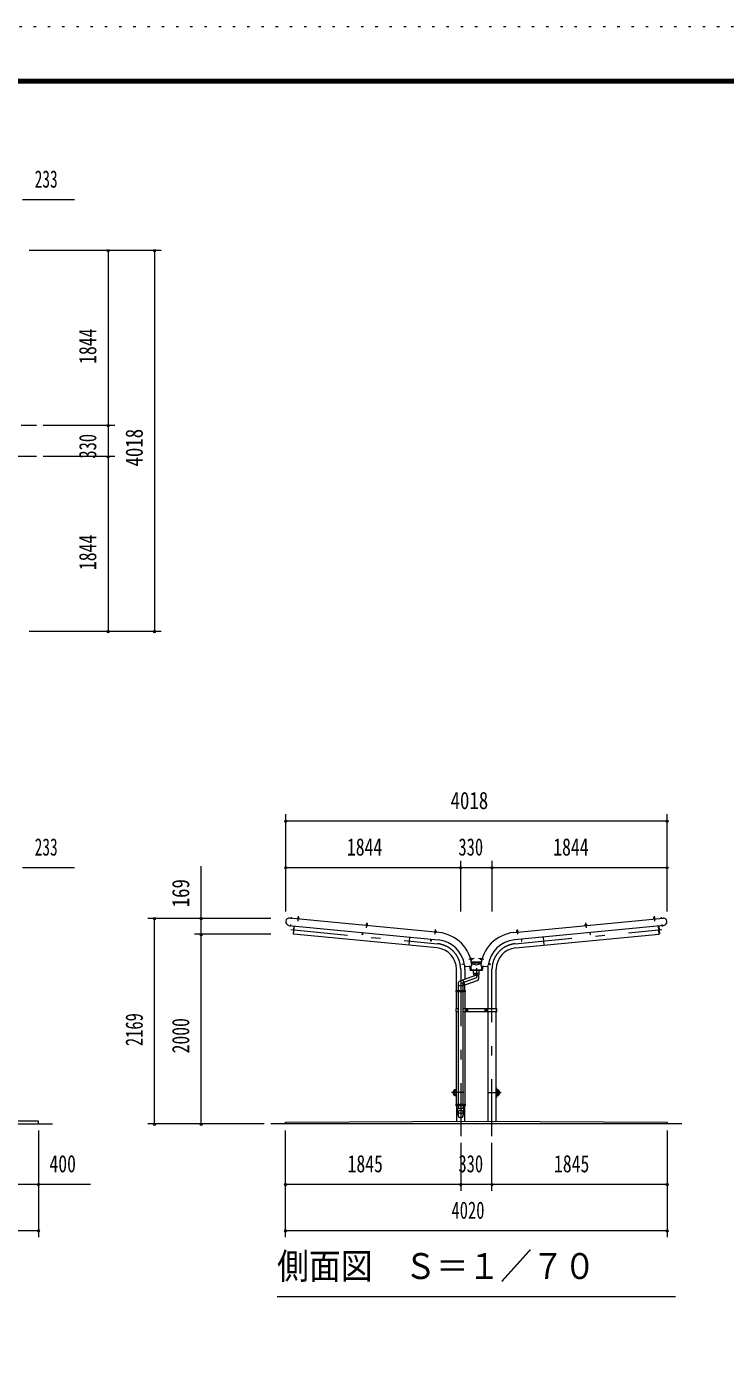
# Model space of a CAD drawing. Units: millimetres, scale not verified, with parts at other scales. Extents: x -31546 to 31551, y -14700 to 14700.
# Drawn here: x 3396 to 10761, y 748 to 14700 of the extents above; entities that cross this region are included whole.
import ezdxf
from ezdxf.enums import TextEntityAlignment as Align

# ---------------------------------------------------------------- set-up
doc = ezdxf.new("R2010")
doc.units = ezdxf.units.MM
doc.header["$LTSCALE"] = 50
doc.linetypes.add('USER3', pattern=[24, 12, -5, 2, -5])
doc.linetypes.add('USER4', pattern=[3, 0.5, -2.5])
for name, color, linetype, lineweight in [('0-2_1-07BOLD', 7, 'Continuous', 18), ('0-3_1-27CENTER', 3, 'USER3', 18), ('0-5_1-57DIM', 3, 'Continuous', 18), ('0-C_F-F1PAPER', 5, 'Continuous', 18), ('0-D_F-E_J_ADD', 5, 'USER4', 18)]:
    doc.layers.add(name, color=color, linetype=linetype, lineweight=lineweight)
doc.styles.add('ＭＳ ゴシック', font='')
doc.styles.get('ＭＳ ゴシック').set_extended_font_data('MS Gothic')

msp = doc.modelspace()

# ---------------------------------------------------------------- linework, layer by layer
at = {"layer": '0-2_1-07BOLD'}
for p, q in [((6160.11, 5220.87), (7732.94, 5069.41)), ((7740.62, 5146.03), (6167.49, 5297.51)), ((6257.56, 5299.61), (6257.07, 5294.51)), ((6263.53, 5293.89), (6264.02, 5298.99)), ((6978.73, 5225.02), (6979.22, 5230.12)), ((6985.68, 5229.5), (6985.19, 5224.4)), ((7702.02, 5169.88), (7707.99, 5169.31)), ((8530.55, 5146.03), (10103.69, 5297.51)), ((10111.06, 5220.87), (8538.24, 5069.41)), ((8569.15, 5169.88), (8563.18, 5169.31)), ((9285.49, 5229.5), (9285.98, 5224.4)), ((9292.44, 5225.02), (9291.95, 5230.12)), ((10007.64, 5293.89), (10007.15, 5298.99)), ((10013.61, 5299.61), (10014.1, 5294.51)), ((7431.92, 5098.4), (7423.58, 5011.71)), ((7700.88, 5160.64), (7700.39, 5155.53)), ((7706.86, 5154.91), (7707.35, 5160.01)), ((8564.32, 5154.91), (8563.83, 5160.01)), ((8570.29, 5160.64), (8570.78, 5155.53)), ((8839.25, 5098.4), (8847.59, 5011.71)), ((7926.04, 4535.54), (7926.04, 4758.54)), ((8008.32, 4813.19), (7985.67, 4809.2)), ((8015.14, 4758.54), (8015.14, 4652.4)), ((8026.48, 4787.84), (8088.57, 4793.43)), ((8074.69, 4792.18), (8079.97, 4752.66)), ((8079.96, 4752.66), (8191.21, 4752.66)), ((8080.58, 4868.02), (8085.63, 4868.91)), ((8086.76, 4862.51), (8081.71, 4861.62)), ((8082.02, 4837.66), (8189.16, 4837.66)), ((8186.35, 4822.66), (8084.82, 4822.66)), ((8095.89, 4864.38), (8087.21, 4862.85)), ((8105.59, 4718.36), (8105.59, 4745.36)), ((8175.29, 4864.38), (8183.96, 4862.85)), ((8182.6, 4793.43), (8244.69, 4787.84)), ((8184.42, 4862.51), (8189.46, 4861.62)), ((8190.59, 4868.02), (8185.54, 4868.91)), ((8191.21, 4752.66), (8196.49, 4792.18)), ((8256.03, 4758.54), (8256.03, 4340.54)), ((8345.14, 4340.54), (8345.14, 4758.54)), ((7943.09, 4606.92), (7943.09, 4535.54)), ((8126.18, 4692.82), (7961.18, 4632.76)), ((7998.08, 4587.68), (8144.99, 4641.14)), ((7998.08, 4535.54), (7998.08, 4606.92)), ((8108.08, 4708.24), (8108.08, 4718.36)), ((8163.09, 4718.36), (8163.09, 4708.24)), ((7926.04, 4340.54), (7926.04, 4519.54)), ((7941.48, 4535.54), (7941.48, 4519.54)), ((7998.08, 4584.47), (7943.08, 4584.47)), ((7943.09, 4519.54), (7943.09, 3335.54)), ((7998.09, 3335.54), (7998.09, 4519.54)), ((7999.68, 4519.54), (7999.68, 4535.54)), ((8015.14, 4519.54), (8015.14, 4340.54)), ((7924.44, 4327.54), (7918.34, 4327.54)), ((7924.44, 4314.54), (7924.44, 4340.54)), ((8016.74, 4340.54), (8016.74, 4314.54)), ((8046.74, 4314.54), (8046.74, 4340.54)), ((8224.44, 4340.54), (8224.44, 4314.54)), ((8254.44, 4340.54), (8254.44, 4314.54)), ((8346.74, 4314.54), (8346.74, 4340.54)), ((8352.83, 4327.54), (8346.74, 4327.54)), ((7926.04, 3335.54), (7926.04, 4314.54)), ((7998.09, 4314.54), (8352.83, 4314.54)), ((8015.14, 4314.54), (8015.14, 3335.54)), ((8256.03, 4314.54), (8256.03, 3156.94)), ((8345.14, 3156.5), (8345.14, 4314.54)), ((7922.59, 3490.54), (7926.04, 3490.54)), ((8345.14, 3490.54), (8348.59, 3490.54)), ((7926.04, 3424.54), (7922.59, 3424.54)), ((8348.59, 3424.54), (8345.14, 3424.54)), ((7926.04, 3319.54), (7926.04, 3156.14)), ((7941.48, 3335.54), (7941.48, 3319.54)), ((7943.08, 3319.54), (7943.08, 3294.08)), ((7998.08, 3319.54), (7998.08, 3294.08)), ((7999.68, 3319.54), (7999.68, 3335.54)), ((8015.14, 3156.56), (8015.14, 3319.54)), ((-7629.41, 3127.54), (3670.58, 3127.54)), ((3520.59, 3127.54), (3520.59, 3157.54)), ((10300.59, 3127.54), (5970.59, 3127.54))]:
    msp.add_line(p, q, dxfattribs=at)
for points in [[(6263.82, 5299.51), (6264.67, 5308.29), (6258.69, 5308.86), (6257.85, 5300.08)], [(6258.69, 5308.86), (6259.24, 5309.31), (6264.22, 5308.83), (6264.67, 5308.29)], [(10012.48, 5308.86), (10011.93, 5309.31), (10006.95, 5308.83), (10006.51, 5308.29)], [(10007.35, 5299.51), (10006.51, 5308.29), (10012.48, 5308.86), (10013.32, 5300.08)], [(6214.36, 5215.64), (6206.31, 5132.03), (6209.49, 5131.72)], [(7722.2, 4982.95), (6209.2, 5128.64), (6217.55, 5215.34)], [(6253.84, 5294.82), (6254.33, 5299.92), (6255.24, 5300.34), (6266.43, 5299.26), (6267.26, 5298.68), (6266.76, 5293.58)], [(6988.43, 5224.09), (6988.92, 5229.19), (6988.1, 5229.77), (6976.9, 5230.85), (6975.99, 5230.43), (6975.5, 5225.34)], [(6979.51, 5230.6), (6980.36, 5239.37), (6980.91, 5239.82), (6985.88, 5239.34), (6986.33, 5238.8)], [(6980.36, 5239.37), (6986.33, 5238.8), (6985.49, 5230.02)], [(7707.15, 5160.53), (7707.99, 5169.31), (7707.54, 5169.86), (7702.57, 5170.33), (7702.02, 5169.88), (7701.17, 5161.11)], [(8548.98, 4982.95), (10061.98, 5128.64), (10053.63, 5215.34)], [(8564.02, 5160.53), (8563.18, 5169.31), (8563.63, 5169.86), (8568.61, 5170.33), (8569.15, 5169.88), (8570, 5161.11)], [(9282.75, 5224.09), (9282.26, 5229.19), (9283.08, 5229.77), (9294.27, 5230.85), (9295.19, 5230.43), (9295.68, 5225.34)], [(9290.82, 5239.37), (9290.27, 5239.82), (9285.29, 5239.34), (9284.84, 5238.8), (9285.69, 5230.02)], [(9291.66, 5230.6), (9290.82, 5239.37), (9284.84, 5238.8)], [(10017.34, 5294.82), (10016.85, 5299.92), (10015.93, 5300.34), (10004.74, 5299.26), (10003.92, 5298.68), (10004.41, 5293.58)], [(10056.82, 5215.64), (10064.87, 5132.03), (10061.68, 5131.72)], [(6939.2, 5145.84), (6937, 5122.95), (6933.82, 5123.26), (6936.02, 5146.15)], [(7660.86, 5076.35), (7658.66, 5053.47), (7655.48, 5053.77), (7657.68, 5076.66)], [(7697.16, 5155.85), (7697.65, 5160.95), (7698.56, 5161.36), (7709.76, 5160.28), (7710.58, 5159.7), (7710.09, 5154.6)], [(8574.02, 5155.85), (8573.53, 5160.95), (8572.61, 5161.36), (8561.41, 5160.28), (8560.59, 5159.7), (8561.08, 5154.6)], [(8610.31, 5076.35), (8612.51, 5053.47), (8615.69, 5053.77), (8613.49, 5076.66)], [(9331.97, 5145.84), (9334.17, 5122.95), (9337.36, 5123.26), (9335.16, 5146.15)], [(7985.67, 4809.2), (7985.12, 4812.35), (8007.74, 4816.34)], [(8203.76, 4791.52), (8197.6, 4745.36), (8073.57, 4745.36), (8067.41, 4791.52)], [(8082.28, 4858.43), (8087.32, 4859.32), (8087.67, 4860.26), (8085.71, 4871.34), (8085.06, 4872.11), (8080.02, 4871.22)], [(8085.6, 4817.83), (8135.59, 4806.27), (8185.57, 4817.83)], [(8086.17, 4868.75), (8094.85, 4870.28), (8095.43, 4869.88), (8096.3, 4864.96), (8095.89, 4864.38), (8094.85, 4870.28)], [(8105.59, 4718.36), (8165.59, 4718.36), (8165.59, 4745.36)], [(8185.01, 4868.75), (8176.33, 4870.28), (8175.75, 4869.88), (8174.88, 4864.96), (8175.29, 4864.38), (8176.33, 4870.28)], [(8188.9, 4858.43), (8183.85, 4859.32), (8183.51, 4860.26), (8185.46, 4871.34), (8186.11, 4872.11), (8191.15, 4871.22)], [(8262.85, 4813.19), (8285.5, 4809.2), (8286.06, 4812.35), (8263.43, 4816.34)], [(8163.09, 4666.98), (8163.09, 4686.25), (8165.09, 4708.24), (8106.08, 4708.24), (8108.09, 4686.24)], [(7924.44, 4519.54), (7924.44, 4535.54), (8015.14, 4535.54), (8015.14, 4593.88)], [(8016.74, 4535.54), (8016.74, 4519.54), (7924.44, 4519.54)], [(7943.09, 4340.54), (7918.34, 4340.54), (7918.34, 4314.54), (7943.09, 4314.54)], [(8352.83, 4314.54), (8352.83, 4340.54), (7998.09, 4340.54)], [(7941.08, 3294.08), (8000.08, 3294.08), (7998.08, 3244.42), (7998.08, 3218.57)], [(7943.09, 3218.57), (7943.09, 3244.42), (7941.08, 3294.08)], [(3520.59, 3157.54), (-7479.41, 3157.54), (-7479.41, 3127.54)], [(6125.59, 3127.54), (6125.59, 3147.54), (8135.59, 3157.54), (10145.59, 3147.54), (10145.59, 3127.54)]]:
    msp.add_lwpolyline(points, dxfattribs=at)
for points in [[(6252.33, 5294.97), (6268.26, 5293.43), (6268.11, 5291.84), (6252.18, 5293.38)], [(6973.99, 5225.48), (6973.85, 5223.89), (6989.77, 5222.35), (6989.93, 5223.95)], [(9297.18, 5225.48), (9281.25, 5223.95), (9281.4, 5222.35), (9297.33, 5223.89)], [(10018.84, 5294.97), (10018.99, 5293.38), (10003.06, 5291.84), (10002.91, 5293.43)], [(7695.51, 5154.4), (7695.66, 5155.99), (7711.59, 5154.46), (7711.43, 5152.86)], [(8575.67, 5154.4), (8559.74, 5152.86), (8559.59, 5154.46), (8575.52, 5155.99)], [(8079.76, 4872.7), (8082.54, 4856.94), (8080.96, 4856.67), (8078.18, 4872.42)], [(8188.64, 4856.94), (8191.42, 4872.7), (8192.99, 4872.42), (8190.21, 4856.67)], [(8036.61, 4330.43), (8031.61, 4333.31), (8026.62, 4330.43), (8026.62, 4324.66), (8031.61, 4321.77), (8036.61, 4324.66)], [(8244.56, 4330.43), (8239.56, 4333.31), (8234.56, 4330.43), (8234.56, 4324.66), (8239.56, 4321.77), (8244.56, 4324.66)], [(8016.74, 3319.54), (7924.44, 3319.54), (7924.44, 3335.54), (8016.74, 3335.54)]]:
    msp.add_lwpolyline(points, close=True, dxfattribs=at)
for centre, radius in [((8031.61, 4327.54), 6.25), ((8031.61, 4327.54), 4.9), ((8239.56, 4327.54), 6.25), ((8239.56, 4327.54), 4.9)]:
    msp.add_circle(centre, radius, dxfattribs=at)
for centre, radius, start, end in [((6165.21, 5259.15), 38.62, 82.41238, 262.41238), ((6252.99, 5291.29), 2, 84.4998, 264.4998), ((6255.71, 5297.4), 2.88, 50.11574, 110.11574), ((6259.81, 5289.1), 10.75, 66.91203, 102.08795), ((6265.41, 5296.47), 2.88, 58.88425, 118.88425), ((6266.92, 5289.94), 2, 264.50061, 84.50061), ((6974.65, 5221.8), 2, 84.4998, 264.4998), ((6977.37, 5227.92), 2.88, 50.11574, 110.11574), ((6981.47, 5219.61), 10.75, 66.91203, 102.08795), ((6987.07, 5226.98), 2.88, 58.88425, 118.88425), ((6988.58, 5220.46), 2, 264.50061, 84.50061), ((9282.59, 5220.46), 2, 95.49939, 275.49939), ((9284.1, 5226.98), 2.88, 61.11575, 121.11575), ((9289.7, 5219.61), 10.75, 77.91205, 113.08797), ((9293.8, 5227.92), 2.88, 69.88426, 129.88426), ((9296.52, 5221.8), 2, 275.5002, 95.5002), ((10004.25, 5289.94), 2, 95.49939, 275.49939), ((10005.76, 5296.47), 2.88, 61.11575, 121.11575), ((10011.36, 5289.1), 10.75, 77.91205, 113.08797), ((10015.46, 5297.4), 2.88, 69.88426, 129.88426), ((10018.19, 5291.29), 2, 275.5002, 95.5002), ((10105.96, 5259.15), 38.62, 277.58762, 97.58762), ((7696.31, 5152.31), 2, 84.4998, 264.4998), ((7699.04, 5158.43), 2.88, 50.11574, 110.11574), ((7703.13, 5150.12), 10.75, 66.91203, 102.08795), ((7708.74, 5157.49), 2.88, 58.88425, 118.88425), ((7710.24, 5150.97), 2, 264.50061, 84.50061), ((7700.59, 4758.54), 312.55, 7.76237, 84.05869), ((7700.59, 4758.54), 389.55, 5.13863, 84.10165), ((8570.59, 4758.54), 389.55, 95.89835, 174.86137), ((8570.59, 4758.54), 312.55, 95.94131, 172.23763), ((8560.93, 5150.97), 2, 95.49939, 275.49939), ((8562.44, 5157.49), 2.88, 61.11575, 121.11575), ((8568.04, 5150.12), 10.75, 77.91205, 113.08797), ((8572.13, 5158.43), 2.88, 69.88426, 129.88426), ((8574.86, 5152.31), 2, 275.5002, 95.5002), ((7700.59, 4758.54), 225.45, 0, 84.50003), ((8570.59, 4758.54), 225.45, 95.49997, 180), ((8025.13, 4802.78), 15, 187.76337, 275.1433), ((7700.59, 4758.54), 314.55, 0, 6.42661), ((8076.01, 4871.02), 2.38, 10.01471, 190.01471), ((8079.13, 4857.36), 1.68, 190.00774, 10.00774), ((8083.01, 4870.1), 2.88, 335.62325, 35.62325), ((8076.1, 4863.93), 10.75, 352.41954, 27.59546), ((8084.71, 4860.5), 2.88, 344.39175, 44.39175), ((8186.47, 4860.5), 2.88, 135.60825, 195.60825), ((8195.07, 4863.93), 10.75, 152.40454, 187.58046), ((8188.16, 4870.1), 2.88, 144.37675, 204.37675), ((8192.04, 4857.36), 1.68, 169.99226, 349.99226), ((8195.16, 4871.02), 2.38, 349.98529, 169.98529), ((8246.04, 4802.78), 15, 264.8567, 352.23663), ((8570.59, 4758.54), 314.55, 173.57339, 180), ((7970.59, 4606.92), 27.5, 110.0018, 180), ((7966.79, 4605.54), 44.27, 341.60916, 58.39587), ((8135.59, 4666.98), 27.5, 289.99896, 110.00061), ((7922.59, 3457.54), 33, 90, 270), ((8348.59, 3457.54), 33, 270, 90), ((7922.59, 3457.54), 22.5, 81.18303, 278.81697), ((7921.44, 3457.54), 21.35, 77.56236, 282.43764), ((7921.44, 3457.54), 19.05, 76.03204, 283.96796), ((8349.73, 3457.54), 21.35, 257.56236, 102.43764), ((8349.73, 3457.54), 19.05, 256.03204, 103.96796), ((8348.59, 3457.54), 22.5, 261.18303, 98.81697), ((7970.59, 3243.44), 27.55, 3.55867, 176.44133), ((7970.59, 3216.86), 27.55, 3.55867, 176.44133), ((7970.59, 3220.28), 27.55, 183.56303, 356.43697)]:
    msp.add_arc(centre, radius, start, end, dxfattribs=at)
at = {"layer": '0-3_1-27CENTER'}
for p, q in [((-7459.41, 10496.54), (3500.59, 10496.54)), ((3500.59, 10166.54), (-7459.41, 10166.54)), ((6184.31, 5306.31), (6182.63, 5288.85)), ((6257.6, 5266.17), (6262.56, 5317.69)), ((10008.61, 5317.69), (10013.57, 5266.17)), ((10088.55, 5288.85), (10086.87, 5306.31)), ((6177.08, 5231.29), (6175.07, 5210.38)), ((6180.42, 5176.16), (7726.47, 5027.3)), ((6979.26, 5196.68), (6984.22, 5248.2)), ((7700.92, 5127.19), (7705.88, 5178.71)), ((8544.71, 5027.3), (10090.75, 5176.16)), ((8565.29, 5178.71), (8570.25, 5127.19)), ((9286.95, 5248.2), (9291.91, 5196.68)), ((10096.1, 5210.38), (10094.09, 5231.29)), ((7970.59, 4758.54), (7970.59, 2998.86)), ((8112.1, 4870.28), (8055.27, 4860.26)), ((8215.9, 4860.26), (8159.07, 4870.28)), ((8300.59, 2998.86), (8300.59, 4758.54)), ((8044.12, 4327.54), (8019.11, 4327.54)), ((8031.61, 4340.04), (8031.61, 4315.04)), ((8252.06, 4327.54), (8227.06, 4327.54)), ((8239.56, 4340.04), (8239.56, 4315.04)), ((7922.59, 3507.54), (7922.59, 3407.54)), ((8348.59, 3507.54), (8348.59, 3407.54)), ((8002.59, 3457.54), (7872.59, 3457.54)), ((8268.59, 3457.54), (8398.58, 3457.54))]:
    msp.add_line(p, q, dxfattribs=at)
msp.add_lwpolyline([(8135.59, 4770.96), (8135.59, 4666.98), (7970.59, 4606.92)], dxfattribs=at)
for centre, start, end in [((7700.59, 4758.54), 0, 84.50003), ((8570.59, 4758.54), 95.49997, 180)]:
    msp.add_arc(centre, 270, start, end, dxfattribs=at)
at = {"layer": '0-5_1-57DIM'}
for p, q in [((3353.58, 12875.53), (3903.08, 12875.53)), ((3423.58, 12340.54), (4815.59, 12340.54)), ((4269.59, 12340.54), (4241.59, 12340.54)), ((4255.59, 12340.54), (4255.59, 10496.54)), ((4759.59, 12340.54), (4731.59, 12340.54)), ((4745.59, 12340.54), (4745.59, 8322.54)), ((3570.59, 10496.54), (4325.59, 10496.54)), ((4269.59, 10496.54), (4241.59, 10496.54)), ((4255.59, 10496.54), (4255.59, 10166.54)), ((4325.59, 10166.54), (3570.59, 10166.54)), ((4269.59, 10166.54), (4241.59, 10166.54)), ((4255.59, 10166.54), (4255.59, 8322.54)), ((3423.58, 8322.54), (4815.59, 8322.54)), ((4269.59, 8322.54), (4241.59, 8322.54)), ((4759.59, 8322.54), (4731.59, 8322.54)), ((6140.59, 6322.54), (6112.59, 6322.54)), ((6126.59, 5366.54), (6126.59, 6392.54)), ((6126.59, 6322.54), (10144.59, 6322.54)), ((10158.59, 6322.54), (10130.59, 6322.54)), ((10144.59, 5366.54), (10144.59, 6392.54)), ((7970.59, 5366.54), (7970.59, 5902.54)), ((8300.59, 5902.54), (8300.59, 5366.54)), ((3353.58, 5832.54), (3903.08, 5832.54)), ((5235.59, 5296.54), (5235.59, 5846.04)), ((6140.59, 5832.54), (6112.59, 5832.54)), ((6126.59, 5832.54), (7970.59, 5832.54)), ((7984.59, 5832.54), (7956.59, 5832.54)), ((7970.59, 5832.54), (8300.59, 5832.54)), ((8314.59, 5832.54), (8286.59, 5832.54)), ((8300.59, 5832.54), (10144.59, 5832.54)), ((10158.59, 5832.54), (10130.59, 5832.54)), ((4675.59, 5296.54), (5970.59, 5296.54)), ((4759.59, 5296.54), (4731.59, 5296.54)), ((4745.59, 3127.54), (4745.59, 5296.54)), ((5249.59, 5296.54), (5221.59, 5296.54)), ((5235.59, 5127.54), (5235.59, 5296.54)), ((5970.59, 5127.54), (5165.59, 5127.54)), ((5249.59, 5127.54), (5221.59, 5127.54)), ((5235.59, 3127.54), (5235.59, 5127.54)), ((5900.59, 3127.54), (4675.59, 3127.54)), ((4759.59, 3127.54), (4731.59, 3127.54)), ((5249.59, 3127.54), (5221.59, 3127.54)), ((3520.59, 3057.54), (3520.59, 1932.54)), ((6125.59, 1932.54), (6125.59, 3057.54)), ((10145.59, 3057.54), (10145.59, 1932.54)), ((7970.59, 2928.86), (7970.59, 2422.54)), ((8300.59, 2422.54), (8300.59, 2928.86)), ((3120.59, 2492.54), (3520.59, 2492.54)), ((3534.59, 2492.54), (3506.59, 2492.54)), ((3520.59, 2492.54), (4070.09, 2492.54)), ((6139.59, 2492.54), (6111.59, 2492.54)), ((6125.59, 2492.54), (7970.59, 2492.54)), ((7984.59, 2492.54), (7956.59, 2492.54)), ((7970.59, 2492.54), (8300.59, 2492.54)), ((8314.59, 2492.54), (8286.59, 2492.54)), ((8300.59, 2492.54), (10145.59, 2492.54)), ((10159.59, 2492.54), (10131.59, 2492.54)), ((-7479.41, 2002.54), (3520.59, 2002.54)), ((3534.59, 2002.54), (3506.59, 2002.54)), ((6139.59, 2002.54), (6111.59, 2002.54)), ((6125.59, 2002.54), (10145.59, 2002.54)), ((10159.59, 2002.54), (10131.59, 2002.54)), ((10235.59, 1302.54), (6035.59, 1302.54))]:
    msp.add_line(p, q, dxfattribs=at)
for centre in [(4255.59, 12340.54), (4745.59, 12340.54), (4255.59, 10496.54), (4255.59, 10166.54), (4255.59, 8322.54), (4745.59, 8322.54), (6126.59, 6322.54), (10144.59, 6322.54), (6126.59, 5832.54), (7970.59, 5832.54), (8300.59, 5832.54), (10144.59, 5832.54), (4745.59, 5296.54), (5235.59, 5296.54), (5235.59, 5127.54), (4745.59, 3127.54), (5235.59, 3127.54), (3520.59, 2492.54), (6125.59, 2492.54), (7970.59, 2492.54), (8300.59, 2492.54), (10145.59, 2492.54), (3520.59, 2002.54), (6125.59, 2002.54), (10145.59, 2002.54)]:
    msp.add_arc(centre, 14, 180, 0, dxfattribs=at)
at = {"layer": '0-C_F-F1PAPER'}
for points in [[(30851.13, -14000), (30851.13, 14140), (-9328.87, 14140), (-9328.87, -14000)], [(30847.63, -13996.5), (30847.63, 14136.5), (-9325.37, 14136.5), (-9325.37, -13996.5)], [(30844.13, -13993), (-9321.87, -13993), (-9321.87, 14133), (30844.13, 14133)], [(30840.63, -13989.5), (30840.63, 14129.5), (-9318.37, 14129.5), (-9318.37, -13989.5)], [(30837.13, -13986), (-9314.87, -13986), (-9314.87, 14126), (30837.13, 14126)], [(30833.63, -13982.5), (30833.63, 14122.5), (-9311.37, 14122.5), (-9311.37, -13982.5)], [(30830.13, -13979), (-9307.87, -13979), (-9307.87, 14119), (30830.13, 14119)], [(30826.63, -13975.5), (30826.63, 14115.5), (-9304.37, 14115.5), (-9304.37, -13975.5)], [(30823.13, -13972), (30823.13, 14112), (-9300.87, 14112), (-9300.87, -13972)], [(30819.63, -13968.5), (30819.63, 14108.5), (-9297.37, 14108.5), (-9297.37, -13968.5)], [(30816.13, -13965), (-9293.87, -13965), (-9293.87, 14105), (30816.13, 14105)]]:
    msp.add_lwpolyline(points, close=True, dxfattribs=at)
at = {"layer": '0-D_F-E_J_ADD'}
msp.add_lwpolyline([(31551.13, -14700), (-10028.87, -14700), (-10028.87, 14700), (31551.13, 14700)], close=True, dxfattribs=at)

# ---------------------------------------------------------------- texts
at = {"layer": '0-5_1-57DIM', "color": 7, "style": 'ＭＳ ゴシック'}
for s, height, width, p in [('233', 182.3, 0.65, (3482.14, 12945.53)), ('4018', 182.3, 0.8, (7863.98, 6392.54)), ('233', 182.3, 0.65, (3482.14, 5902.54)), ('1844', 182.3, 0.75, (6772.01, 5902.54)), ('330', 182.3, 0.7, (7946.83, 5902.54)), ('1844', 182.3, 0.75, (8946.01, 5902.54)), ('400', 182.3, 0.75, (3637.66, 2562.54)), ('1845', 182.3, 0.75, (6778.97, 2562.54)), ('330', 182.3, 0.7, (7946.83, 2562.54)), ('1845', 182.3, 0.75, (8953.97, 2562.54)), ('4020', 182.3, 0.7, (7873.93, 2072.54)), ('側面図\u3000Ｓ＝１／７０', 273.5, 0.9, (6035.59, 1409.85))]:
    msp.add_text(s, height=height, dxfattribs=dict(at, width=width)).set_placement(p, align=Align.BOTTOM_LEFT)
for s, width, p in [('1844', 0.75, (4185.59, 11141.96)), ('330', 0.7, (4185.59, 10142.78)), ('4018', 0.8, (4675.59, 10059.94)), ('1844', 0.75, (4185.59, 8967.96)), ('169', 0.8, (5165.59, 5411.58)), ('2169', 0.7, (4675.59, 3948.31)), ('2000', 0.75, (5165.59, 3871.29))]:
    msp.add_text(s, height=182.3, rotation=90, dxfattribs=dict(at, width=width)).set_placement(p, align=Align.BOTTOM_LEFT)

doc.saveas('drawing.dxf')
